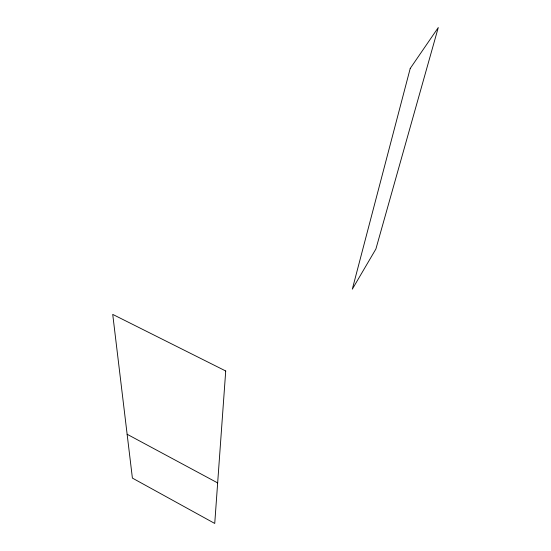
<?xml version="1.0" encoding="UTF-8"?>
<svg xmlns="http://www.w3.org/2000/svg" width="551" height="551" viewBox="0 0 551 551"><rect width="100%" height="100%" fill="white"/><g stroke="black" fill="none" stroke-linecap="round" stroke-linejoin="round"><path stroke-width="0.83" d="M127.136 434.264L217.659 482.924M225.717 370.981L214.738 523.45L132.398 478.089L112.728 314.394L225.717 370.981M410.213 68.462L352.309 289.179L375.885 249.031L438.272 27.55L410.213 68.462"/></g></svg>
